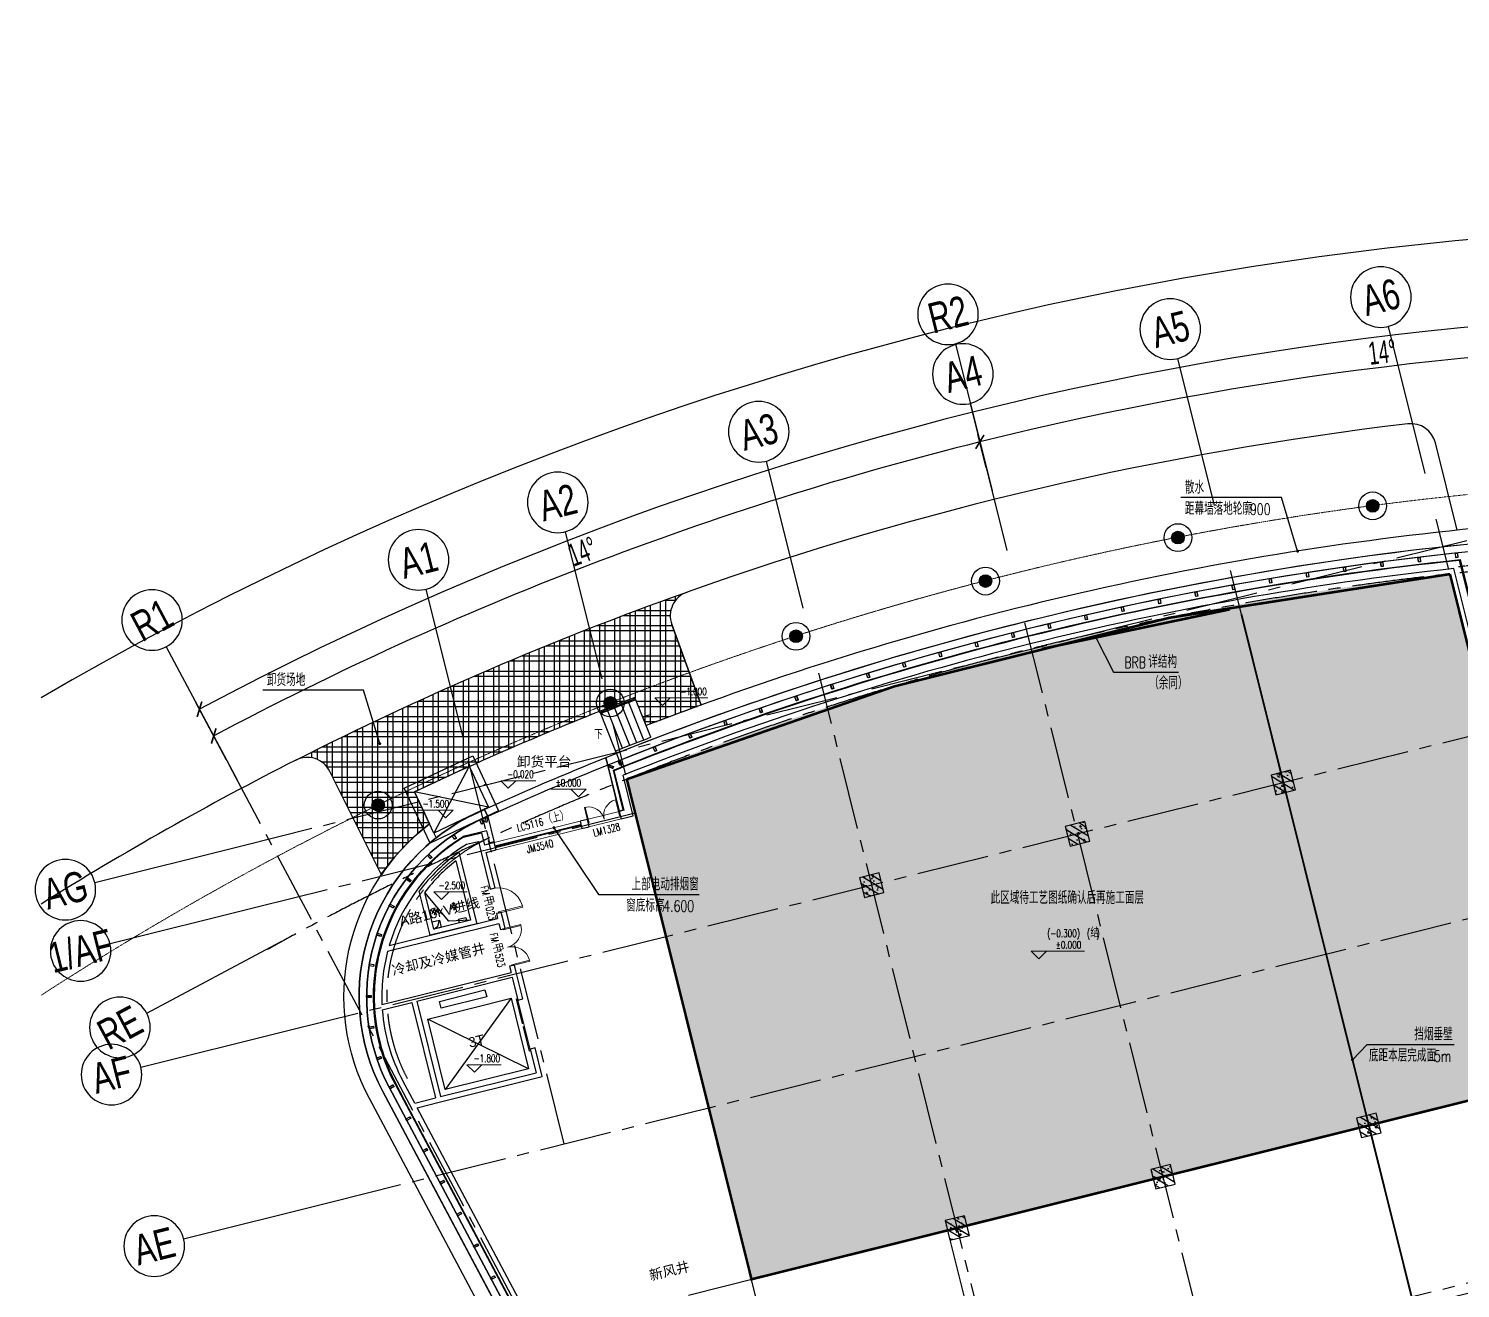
# Model space of a CAD drawing. Extents: x 138868 to 1251000, y -188972 to 132579.
# Drawn here: x 138868 to 195574, y 78735 to 128639 of the extents above; entities that cross this region are included whole.
import ezdxf
from ezdxf.enums import TextEntityAlignment as Align

# ---------------------------------------------------------------- set-up
doc = ezdxf.new("R2010")
doc.units = 0
for name, pattern in [('CENTER2', [28.575, 19.05, -3.175, 3.175, -3.175]), ('DASH', [0.35, 0.25, -0.1]), ('DASHDOT', [1, 0.5, -0.25, 0, -0.25])]:
    doc.linetypes.add(name, pattern=pattern)
doc.layers.get('0').update_dxf_attribs({"color": 8})
doc.layers.get('Defpoints').update_dxf_attribs({"color": 8})
for name, color, linetype in [('#幕墙线-平面', 8, 'Continuous'), ('#标注', 8, 'Continuous'), ('#结构边线+内凹外凸边线', 8, 'Continuous'), ('#轴线', 8, 'CENTER2'), ('A-ELEV-PATT', 8, 'Continuous'), ('A-FLOR', 8, 'Continuous'), ('A-FLOR-GRND', 8, 'Continuous'), ('A-FLOR-OVHD', 8, 'DASH'), ('A-FLOR-RAIL', 8, 'Continuous'), ('A-FLOR-UNDR', 8, 'Continuous'), ('A-ROAD', 8, 'Continuous'), ('A-THERMAL', 8, 'Continuous'), ('COLUMN', 8, 'Continuous'), ('CURTWALL', 8, 'Continuous'), ('dim', 8, 'Continuous'), ('DIM_LEAD', 8, 'Continuous'), ('DIM_SYMB', 8, 'Continuous'), ('E-EQPM-DIMS', 8, 'Continuous'), ('E-电缆排管', 8, 'Continuous'), ('EQUIP-箱柜', 8, 'Continuous'), ('EVTR', 8, 'Continuous'), ('PUB_HATCH', 8, 'Continuous'), ('STAIR', 8, 'Continuous'), ('WINDOW_TEXT', 8, 'Continuous'), ('建-填充', 8, 'Continuous'), ('数据中心轮廓线', 8, 'Continuous')]:
    doc.layers.add(name, color=color, linetype=linetype)
for name, color, linetype, lineweight in [('A-WALL', 8, 'Continuous', 50), ('DIM_ELEV', 8, 'Continuous', 5), ('DOOR_FIRE', 8, 'Continuous', 13), ('DOOR_FIRE_TEXT', 8, 'Continuous', 9), ('DOTE', 8, 'DASHDOT', 5), ('PUB_TEXT', 8, 'Continuous', 5), ('WALL', 8, 'Continuous', 30), ('WINDOW', 8, 'Continuous', 13), ('阻尼器布置', 8, 'Continuous', 9)]:
    doc.layers.add(name, color=color, linetype=linetype, lineweight=lineweight)
doc.styles.add('_TCH_DIM', font='SIMPLEX', dxfattribs={"bigfont": 'GBCBIG'})
doc.styles.add('_TCH_WINDOW', font='SIMPLEX', dxfattribs={"height": 3.5, "bigfont": 'GBCBIG'})
doc.styles.add('JHZX', font='jrs.shx', dxfattribs={"width": 0.6, "bigfont": 'jhz.shx'})
doc.styles.get("Standard").update_dxf_attribs({"font": 'arial.ttf'})
doc.dimstyles.new('JZBZ-300', dxfattribs={"dimscale": 300, "dimtxt": 3, "dimasz": 1.5, "dimexe": 1, "dimexo": 1, "dimgap": 0.5, "dimtad": 1, "dimdec": 0, "dimdsep": 46, "dimtxsty": 'JHZX', "dimblk1": 'ARCHTICK', "dimblk2": 'ARCHTICK', "dimsah": 1, "dimcen": 0, "dimclrd": 1, "dimclre": 1, "dimclrt": 2, "dimadec": 1, "dimazin": 2, "dimtfac": 1, "dimtdec": 0, "dimtix": 1, "dimtmove": 0, "dimatfit": 3, "dimfxl": 1, "dimtolj": 1, "dimlwd": -1, "dimlwe": -1, "dimarcsym": 1})

# ---------------------------------------------------------------- blocks, each defined once
blk = doc.blocks.new('yyt')
at = {"layer": 'STAIR'}
for points in [[(-1272, -1698), (1359, -3139), (2512, -1034), (-119, 407)], [(-865, -1579), (1240, -2732), (2105, -1153), (0, 0)]]:
    blk.add_lwpolyline(points, close=True, dxfattribs=at)
for points in [[(0, 0), (1240, -2732)], [(-865, -1579), (2105, -1153)]]:
    blk.add_lwpolyline(points, dxfattribs=at)
blk = doc.blocks.new('_YZH')
blk.add_circle((0, 0), 0.5)
at = {"layer": 'PUB_HATCH', "const_width": 0.5}
blk.add_lwpolyline([(-0.25, 0, 1), (0.25, 0, 1)], format="xyb", close=True, dxfattribs=at)
blk = doc.blocks.new('col-ll')
at = {"layer": 'CURTWALL'}
blk.add_circle((0, 0), 550, dxfattribs=at)
at = {"layer": 'COLUMN', "xscale": 500, "yscale": 500, "zscale": 500}
blk.add_blockref('_YZH', (0, 0), dxfattribs=at)
blk = doc.blocks.new('$DORLIB2D$00000127')
for points in [[(-0.533, 0.795), (-0.533, 0.69)], [(-0.033, 0.795), (-0.533, 0.795)], [(-0.033, 0.69), (-0.533, 0.69)], [(-0.033, 0.795), (-0.033, 0.69)], [(0.533, 0.795), (0.033, 0.795)], [(0.033, 0.795), (0.033, 0.69)], [(0.533, 0.69), (0.033, 0.69)], [(0.533, 0.795), (0.533, 0.69)], [(0.5, 0.5), (-0.5, 0.5)]]:
    blk.add_lwpolyline(points)
blk = doc.blocks.new('_FZH')
at = {"layer": '建-填充', "ltscale": 300}
h = blk.add_hatch(dxfattribs=at)
h.set_pattern_fill('钢筋混凝土', color=256, scale=0.125, angle=-90)
h.set_pattern_definition([(315, (-0.5, 0.5), (0.22097, 0.22097), []), (320, (-0.5, 0.5), (-0.07844, -0.89658), [0.09375, -1.03125]), (265, (-0.5, 0.5), (0.94024, 0.17344), [0.075, -0.825]), (10.45, (-0.5065, 0.4253), (0.8618, -0.72314), [0.07968, -0.87643]), (316.18, (-0.25, 0.5), (-0.2069, -1.3341), [0.1406, -1.5469]), (6.64, (-0.2672, 0.3888), (1.2176, -1.1683), [0.1195, -1.31464]), (261.18, (-0.25, 0.5), (1.2176, -1.1683), [0.1125, -1.2375]), (291, (-0.3125, 0.375), (-0.50327, -0.74613), [0.09375, -1.03125]), (236, (-0.3125, 0.375), (0.90644, -0.30414), [0.075, -0.825]), (341.45, (-0.3544, 0.3128), (0.40316, -1.0503), [0.07968, -0.87643]), (307.5, (-0.5, 0.5), (0.41612, -0.0152), [0, -0.815, 0, -0.8375, 0, -0.828125]), (277.5, (-0.5, 0.5), (0.49301, -0.32884), [0, -0.4775, 0, -0.79625, 0, -0.315625]), (237.5, (-0.5, 0.77875), (-0.028194, -0.66728), [0, -0.3125, 0, -0.975, 0, -1.29375]), (227.5, (-0.5, 0.90375), (0.12513, -0.72898), [0, -0.40625, 0, -0.6475, 0, -0.91875])])
h.paths.add_polyline_path([(-0.5, 0.5), (-0.5, -0.5), (0.5, -0.5), (0.5, 0.5)])
at = {"layer": '#结构边线+内凹外凸边线'}
blk.add_lwpolyline([(-0.5, -0.5), (0.5, -0.5), (0.5, 0.5), (-0.5, 0.5)], close=True, dxfattribs=at)
blk = doc.blocks.new('$DorLib2D$00000001')
for p, q in [((0.45, 0.975), (0.5, 0.975)), ((0.45, 0), (0.45, 0.975)), ((0.5, 0), (0.5, 0.975)), ((0.5, 0), (0.45, 0))]:
    blk.add_line(p, q)
blk.add_arc((0.475, 0), 0.975, 91.4693, 180)
blk = doc.blocks.new('$DorLib2D$00000002')
for p, q in [((-0.5, 0), (-0.5, 0.4875)), ((-0.475, 0.4875), (-0.5, 0.4875)), ((-0.475, 0), (-0.475, 0.4875)), ((0.475, 0), (0.475, 0.4875)), ((0.475, 0.4875), (0.5, 0.4875)), ((0.5, 0), (0.5, 0.4875)), ((-0.5, 0), (-0.475, 0)), ((0.5, 0), (0.475, 0))]:
    blk.add_line(p, q)
for centre, start, end in [((-0.4875, 0), 0, 88.53072), ((0.4875, 0), 91.46928, 180)]:
    blk.add_arc(centre, 0.4875, start, end)
blk = doc.blocks.new('$DorLib2D$00000213')
at = {"const_width": 0.02}
blk.add_lwpolyline([(0.5, 0), (-0.5, 0)], dxfattribs=at)
blk = doc.blocks.new('A$Cd70d14ae')
at = {"layer": '建-填充'}
h = blk.add_hatch(dxfattribs=at)
h.set_pattern_fill('沙地', color=256, scale=200)
h.set_pattern_definition([(0, (-1181710.99, -339008.73), (200, 200), [0, -400])])
edge = h.paths.add_edge_path()
edge.add_line((-46242, -8876), (-41304, -28684))
edge.add_line((-41304, -28684), (-8702, -20556))
edge.add_line((-8702, -20556), (-13640, -747))
edge.add_arc((0, -124900), 124900, 96.26985, 111.73015)
h = blk.add_hatch(dxfattribs=at)
h.set_pattern_fill('拼花地砖02', color=256, scale=100)
h.set_pattern_definition([(0, (-1181911, -339008.73), (0, 600), []), (270, (-1181711, -338608.73), (600, -1e-13), [600, 0]), (0, (-1181911, -338608.73), (0, 600), []), (270, (-1181911, -338608.73), (600, -1e-13), [])])
edge = h.paths.add_edge_path()
edge.add_line((-55963, -12656), (-58004, -8562))
edge.add_arc((-58899, -9008), 1000, 26.5, 116.9407)
edge.add_arc((0, -124900), 131000, 109.55926, 116.94074, ccw=False)
edge.add_arc((-43522, -2402), 1000, 109.5593, 200)
edge.add_line((-44461, -2744), (-43300, -5935))
edge.add_arc((0, -124900), 126600, 110, 111.05127)
edge.add_line((-45475, -6749), (-45919, -5635))
edge.add_arc((0, -124900), 127800, 111.05765, 115.31968)
edge.add_line((-54656, -9377), (-54058, -10644))
edge.add_arc((-48846, -17485), 8600, 127.3031, 145.8447)
at = {"layer": 'A-ELEV-PATT', "ltscale": 5}
blk.add_lwpolyline([(-55963, -12656), (-58004, -8562, 0.416468), (-59352, -8117, -0.032219), (-43856, -1459, 0.416468), (-44461, -2744), (-43300, -5935, 0.004587), (-45475, -6749), (-45919, -5635, 0.018599), (-54656, -9377), (-54058, -10644, 0.08108), (-55963, -12656, -0.797055)], format="xyb", dxfattribs=at)
at = {"layer": 'A-FLOR'}
blk.add_lwpolyline([(-46242, -8876, 100, 100, 0), (-41304, -28684, 100, 100, 0), (-8702, -20556, 100, 100, 0), (-13640, -747, 100, 100, 0.067561), (-46242, -8876, 0, 0, 0)], format="xyseb", dxfattribs=at)
blk.add_lwpolyline([(-33541, -26749), (-31751, -33929), (-6523, -27639), (-8314, -20459)], close=True, dxfattribs=at)
at = {"layer": 'A-FLOR-GRND', "ltscale": 5}
blk.add_lwpolyline([(-51165, -31442), (-56439, -21522, -0.367418), (-54058, -10644, -0.360668)], format="xyb", dxfattribs=at)
blk.add_arc((0, -124900), 126600, 95.72081, 111.05288, dxfattribs=at)
at = {"layer": 'A-FLOR-OVHD'}
blk.add_arc((0, -124900), 125150, 83.89945, 96.10055, dxfattribs=at)
at = {"layer": 'A-FLOR-RAIL'}
for radius in [127750, 127700]:
    blk.add_arc((0, -124900), radius, 111.05765, 111.73015, dxfattribs=at)
at = {"layer": 'A-FLOR-UNDR'}
for radius, start, end in [(125698, 111.93762, 114.3114), (125998, 114.3114, 114.37903)]:
    blk.add_arc((-1, -124898), radius, start, end, dxfattribs=at)
at = {"layer": 'A-ROAD'}
for p, q in [((-13353, 994), (-14215, 4452)), ((-43300, -5935), (-44461, -2744)), ((-55963, -12656), (-58004, -8562))]:
    blk.add_line(p, q, dxfattribs=at)
for centre, radius, start, end in [((0, -124900), 138000, 47.40447, 120.2107), ((0, -124900), 131000, 96.70818, 109.55926), ((-15186, 4210), 1000, 14, 96.7082), ((-43522, -2402), 1000, 109.5593, 200), ((0, -124900), 131000, 116.94074, 122.01011), ((-58899, -9008), 1000, 26.5, 116.9407)]:
    blk.add_arc(centre, radius, start, end, dxfattribs=at)
at = {"layer": 'A-THERMAL', "ltscale": 5}
for points in [[(-46550, -10122), (-46385, -10081), (-46775, -8518, -0.069213), (-13238, -171), (-12078, -4825), (-9555, -4196), (-8539, -8270), (-6670, -8270), (-6670, -9170), (0, -9170)], [(-2695, -45676, 0.092862), (-31190, -52024, -0.389733), (-40673, -48681), (-55406, -20973, -0.396727), (-52722, -11146)]]:
    blk.add_lwpolyline(points, format="xyb", dxfattribs=at)
blk.add_lwpolyline([(-51499, -11356), (-51663, -11397), (-51784, -10912), (-52717, -11144)], dxfattribs=at)
at = {"layer": 'A-WALL', "const_width": 75}
blk.add_lwpolyline([(-11155, -45438), (-21900, -2340)], dxfattribs=at)
at = {"layer": 'CURTWALL'}
blk.add_line((-46543, -10151), (-47000, -8317), dxfattribs=at)
blk.add_lwpolyline([(-10280, -46572, 0.068581), (-31083, -52272, -0.389733), (-40912, -48808), (-55645, -21100, -0.432463), (-52033, -10475, -0.000619), (-51750, -10347), (-51491, -11385)], format="xyb", dxfattribs=at)
for centre, radius, start, end in [((0, -124900), 125700, 95.95123, 111.95671), ((-1, -124898), 125998, 111.93762, 114.3114)]:
    blk.add_arc(centre, radius, start, end, dxfattribs=at)
at = {"layer": 'DIM_ELEV'}
for p, q in [((-44831, -5954), (-45131, -5654)), ((-45131, -5654), (-43031, -5654)), ((-44831, -5954), (-44531, -5654)), ((-50937, -9232), (-51237, -8932)), ((-51237, -8932), (-49846, -8932)), ((-50937, -9232), (-50637, -8932)), ((-47857, -9271), (-49248, -9271)), ((-48157, -9571), (-48457, -9271)), ((-48157, -9571), (-47857, -9271)), ((-53119, -10100), (-54509, -10100)), ((-53419, -10400), (-53719, -10100)), ((-53419, -10400), (-53119, -10100)), ((-53579, -13636), (-53879, -13336)), ((-53879, -13336), (-52563, -13336)), ((-53579, -13636), (-53279, -13336)), ((-29921, -15990), (-30221, -15690)), ((-30221, -15690), (-28121, -15690)), ((-29921, -15990), (-29621, -15690)), ((-52279, -20485), (-52579, -20185)), ((-52579, -20185), (-51216, -20185)), ((-52279, -20485), (-51979, -20185))]:
    blk.add_line(p, q, dxfattribs=at)
at = {"layer": 'DIM_LEAD'}
for p, q in [((-20311, 2280), (-24297, 2280)), ((-19674, 162), (-20311, 2280)), ((-27671, -3263), (-26971, -4628)), ((-26971, -4628), (-24388, -4628)), ((-56667, -5343), (-60652, -5343)), ((-56029, -7461), (-56667, -5343)), ((-49129, -10796), (-47361, -13438)), ((-47361, -13438), (-43375, -13438)), ((-17501, -19987), (-16915, -19381)), ((-16915, -19381), (-13479, -19381))]:
    blk.add_line(p, q, dxfattribs=at)
at = {"layer": 'DIM_LEAD', "const_width": 60}
for points in [[(-19665, 133, 1), (-19683, 191, 1)], [(-27685, -3236, 1), (-27658, -3289, 1)], [(-56020, -7490, 1), (-56038, -7433, 1)], [(-49146, -10771, 1), (-49113, -10821, 1)], [(-17521, -20008, 1), (-17480, -19965, 1)]]:
    blk.add_lwpolyline(points, format="xyb", close=True, dxfattribs=at)
at = {"layer": 'DIM_SYMB'}
blk.add_lwpolyline([(-47248, -7064, 0, 0, 0), (-45229, -6277, 0, 80, 0), (-45509, -6386, 0, 0, 0)], format="xyseb", dxfattribs=at)
at = {"layer": 'DOTE'}
blk.add_arc((0, -124900), 127950, 43.11527, 122.86793, dxfattribs=at)
at = {"layer": 'E-EQPM-DIMS', "ltscale": 100}
blk.add_lwpolyline([(-52875, -14564), (-52911, -14418), (-52620, -14346), (-52583, -14491)], dxfattribs=at)
at = {"layer": 'E-电缆排管'}
for p, q in [((-52890, -11771), (-52185, -14598)), ((-53011, -12110), (-52427, -14452)), ((-54028, -15058), (-54464, -13309)), ((-53882, -14815), (-54245, -13360)), ((-53288, -14503), (-54245, -13360)), ((-53987, -14055), (-53770, -14229)), ((-53945, -14208), (-53835, -13952)), ((-53924, -13977), (-53707, -14151)), ((-53853, -14247), (-53743, -13991)), ((-53222, -13864), (-53005, -14038)), ((-53180, -14017), (-53070, -13761)), ((-53159, -13786), (-52942, -13960)), ((-53088, -14056), (-52978, -13800)), ((-52185, -14598), (-54028, -15058)), ((-52427, -14452), (-53882, -14815)), ((-52427, -14452), (-53288, -14503))]:
    blk.add_line(p, q, dxfattribs=at)
for radius, start, end in [(7000, 125.285, 143.3782), (6800, 127.7719, 142.5857)]:
    blk.add_arc((-48846, -17485), radius, start, end, dxfattribs=at)
at = {"layer": 'EQUIP-箱柜'}
blk.add_lwpolyline([(-53664, -14452), (-53591, -14743), (-53882, -14815), (-53955, -14524)], close=True, dxfattribs=at)
blk.add_lwpolyline([(-53882, -14815), (-53727, -14691), (-53664, -14452)], dxfattribs=at)
at = {"layer": 'EVTR'}
for p, q in [((-54128, -18376), (-50829, -17553)), ((-53665, -17673), (-51860, -17223)), ((-51791, -17499), (-53596, -17949)), ((-50829, -17553), (-53432, -21170)), ((-51860, -17223), (-51791, -17499)), ((-50829, -17553), (-50133, -20348)), ((-53596, -17949), (-53665, -17673)), ((-50133, -20348), (-54128, -18376)), ((-53432, -21170), (-54128, -18376)), ((-50133, -20348), (-53432, -21170))]:
    blk.add_line(p, q, dxfattribs=at)
at = {"layer": 'STAIR'}
for p, q in [((-45290, -7214), (-45919, -5635)), ((-46428, -8411), (-47316, -6182)), ((-46408, -7650), (-47037, -6071)), ((-46129, -7539), (-46758, -5961)), ((-45849, -7431), (-46479, -5851)), ((-45570, -7322), (-46199, -5743)), ((-53887, -11005), (-53796, -11200))]:
    blk.add_line(p, q, dxfattribs=at)
for radius, start, end in [(127800, 111.05765, 115.31968), (126100, 111.04858, 111.73015)]:
    blk.add_arc((0, -124900), radius, start, end, dxfattribs=at)
at = {"layer": 'WALL'}
for p, q in [((-12318, -5225), (-13489, -529)), ((-12099, -4861), (-13261, -203)), ((-46349, -10103), (-46739, -8536)), ((-45985, -10321), (-46385, -8717)), ((-46349, -10103), (-46543, -10151)), ((-46543, -10151), (-46470, -10442)), ((-47804, -10466), (-48095, -10538)), ((-48095, -10538), (-48023, -10829)), ((-48023, -10829), (-47732, -10757)), ((-47732, -10757), (-47804, -10466)), ((-46470, -10442), (-45985, -10321)), ((-52710, -11174), (-52000, -10997)), ((-52592, -11453), (-52122, -11336)), ((-52122, -11336), (-52025, -11724)), ((-52000, -10997), (-51879, -11482)), ((-52025, -11724), (-51650, -13228)), ((-51491, -11385), (-51879, -11482)), ((-51807, -11773), (-51419, -11676)), ((-51456, -13180), (-51807, -11773)), ((-51419, -11676), (-51491, -11385)), ((-51650, -13228), (-51456, -13180)), ((-51214, -14150), (-51408, -14198)), ((-51142, -14441), (-51214, -14150)), ((-55714, -15684), (-51311, -14587)), ((-55652, -15463), (-51360, -14393)), ((-51408, -14198), (-51360, -14393)), ((-51311, -14587), (-51251, -14829)), ((-51057, -14781), (-51142, -14441)), ((-51251, -14829), (-51057, -14781)), ((-50694, -16236), (-50888, -16285)), ((-50888, -16285), (-50828, -16527)), ((-50609, -16576), (-50694, -16236)), ((-54709, -17495), (-50828, -16527)), ((-54563, -17665), (-50779, -16721)), ((-50779, -16721), (-50553, -17628)), ((-50359, -17580), (-50609, -16576)), ((-55939, -17802), (-54709, -17495)), ((-55927, -18005), (-54757, -17713)), ((-54757, -17713), (-53814, -21497)), ((-54563, -17665), (-53620, -21449)), ((-50553, -17628), (-50359, -17580)), ((-49875, -19521), (-50069, -19569)), ((-50069, -19569), (-49836, -20505)), ((-49593, -20651), (-49875, -19521)), ((-54884, -21892), (-55380, -20959)), ((-54644, -21704), (-55115, -20818)), ((-53668, -21667), (-49593, -20651)), ((-53620, -21449), (-49836, -20505)), ((-54644, -21704), (-53814, -21497)), ((-50094, -30901), (-54884, -21892)), ((-54547, -21886), (-53668, -21667)), ((-49854, -30713), (-54547, -21886))]:
    blk.add_line(p, q, dxfattribs=at)
for centre, radius, start, end in [((0, -124900), 125400, 96.07027, 111.8836), ((0, -124900), 125100, 96.18984, 111.76394), ((-48846, -17485), 7400, 121.4801, 165.2924), ((-48846, -17485), 7100, 121.8485, 163.4539), ((-48846, -17485), 7400, 165.2931, 183.6751), ((-48846, -17485), 7100, 165.3111, 182.5587), ((-48846, -17485), 7400, 183.6751, 208), ((-48846, -17485), 7100, 184.2009, 208)]:
    blk.add_arc(centre, radius, start, end, dxfattribs=at)
at = {"layer": 'WINDOW'}
for p, q in [((-51491, -11385), (-46543, -10151)), ((-51419, -11676), (-46470, -10442))]:
    blk.add_line(p, q, dxfattribs=at)
at = {"layer": '数据中心轮廓线'}
for p, q in [((-47000, -8317), (-47073, -8024)), ((-51750, -10347), (-51874, -10073))]:
    blk.add_line(p, q, dxfattribs=at)
for points in [[(-51910, -9103, -0.000193), (-51821, -9063)], [(-50307, -31778), (-55910, -21240, -0.432463), (-52158, -10202, -0.000619), (-51874, -10073, -0.000619)]]:
    blk.add_lwpolyline(points, format="xyb", dxfattribs=at)
for start, end in [(95.97052, 111.93764), (114.31138, 114.45317)]:
    blk.add_arc((0, -124900), 126000, start, end, dxfattribs=at)
at = {"layer": '阻尼器布置', "ltscale": 0.5, "const_width": 100}
blk.add_lwpolyline([(-29807, -3712), (-22365, -2147)], dxfattribs=at)
at = {"xscale": -1, "rotation": 356.565918162037}
blk.add_blockref('yyt', (-52486, -8352), dxfattribs=at)
at = {"layer": 'COLUMN'}
for p, rotation in [((-16701, 1955), 7.500000000000006), ((-24414, 699), 11.00000000000004), ((-32036, -1026), 14.50000000000003), ((-39539, -3212), 18.00000000000001), ((-56090, -9899), 4.500000000000002)]:
    blk.add_blockref('col-ll', p, dxfattribs=dict(at, rotation=rotation))
blk.add_blockref('col-ll', (-46894, -5853), dxfattribs=at)
for p, xscale, yscale, zscale, rotation in [((-20241, -9004), 800.0000000005238, 800.0000000005238, 800.0000000005238, 13.99999999995594), ((-28392, -11036), 800.0000000009894, 800.0000000009894, 800.0000000009894, 13.99999999995193), ((-36542, -13068), 800.0000000005097, 800.0000000005097, 800.0000000005097, 13.99999999995189), ((-16852, -22588), 800.0000000002127, 800.0000000002127, 800.0000000002127, 14.00000000000446), ((-25003, -24620), 799.9999999996764, 799.9999999996764, 799.9999999996764, 13.99999999998826), ((-33153, -26652), 799.9999999987165, 799.9999999987165, 799.9999999987165, 13.99999999998822)]:
    blk.add_blockref('_FZH', p, dxfattribs=dict(at, xscale=xscale, yscale=yscale, zscale=zscale, rotation=rotation))
at = {"layer": 'DOOR_FIRE', "zscale": 200}
for name, p, xscale, yscale, rotation in [('$DorLib2D$00000001', (-51432, -13689), 1000, 1000, 283.9999999999798), ('$DorLib2D$00000002', (-50972, -15533), -1500, 1500, 283.9999999999784)]:
    blk.add_blockref(name, p, dxfattribs=dict(at, xscale=xscale, yscale=yscale, rotation=rotation))
at = {"layer": 'WINDOW'}
ref = blk.add_blockref('$DorLib2D$00000002', (-47137, -10454), dxfattribs=dict(at, xscale=1300, yscale=1300, zscale=1300, rotation=13.99999999998261))
ref.add_attrib('A', 'LM1328', (-47536, -11150), dxfattribs={"layer": 'WINDOW_TEXT', "height": 297.5, "rotation": 14, "style": '_TCH_WINDOW', "width": 0.705882})
ref = blk.add_blockref('$DorLib2D$00000213', (-49757, -11107), dxfattribs=dict(at, xscale=-3500.000000000001, yscale=3500.000000000001, zscale=-3500.000000000001, rotation=13.99999999998261))
ref.add_attrib('A', 'JM3540', (-50170, -11807), dxfattribs={"layer": 'WINDOW_TEXT', "height": 297.5, "rotation": 14, "style": '_TCH_WINDOW', "width": 0.705882})
at = {"layer": 'WINDOW', "xscale": 2000, "yscale": 200, "zscale": -2000, "rotation": 103.9999999999802}
blk.add_blockref('$DORLIB2D$00000127', (-50214, -18575), dxfattribs=at)
at = {"layer": 'DIM_LEAD', "style": '_TCH_DIM'}
blk.add_text('此区域待工艺图纸确认后再施工面层', height=506.38, dxfattribs=at).set_placement((-31834, -13816))
at = {"layer": 'DOOR_FIRE_TEXT', "style": '_TCH_WINDOW', "width": 0.705882}
for s, p in [('FM', (-52039, -13137)), ('1023', (-51878, -13783)), ('FM', (-51676, -15004)), ('1523', (-51515, -15650))]:
    blk.add_text(s, height=297.5, rotation=284, dxfattribs=at).set_placement(p)
at = {"layer": 'DOOR_FIRE_TEXT', "style": '_TCH_WINDOW'}
for p in [(-51937, -13544), (-51574, -15412)]:
    blk.add_text('甲', height=338, rotation=284, dxfattribs=at).set_placement(p)
at = {"layer": 'PUB_TEXT', "style": '_TCH_DIM'}
for s, height, p in [('散水', 506.4, (-24139, 2437)), ('距幕墙落地轮廓', 506.4, (-24139, 1597)), ('详结构', 506.4, (-25590, -4471)), ('卸货场地', 506.4, (-60495, -5186)), ('（余同）', 506.4, (-25553, -5311)), ('下', 338, (-47536, -7277)), ('上部电动排烟窗', 506.4, (-46052, -13281)), ('窗底标高', 506.4, (-46267, -14121)), ('结', 338, (-27881, -15130)), ('挡烟垂壁', 506.4, (-15050, -19223)), ('底距本层完成面', 506.4, (-16847, -20063))]:
    blk.add_text(s, height=height, dxfattribs=at).set_placement(p)
at = {"layer": 'PUB_TEXT', "style": '_TCH_DIM', "width": 0.705882}
for s, height, p in [('900', 446.2, (-21559, 1597)), ('BRB', 446.2, (-26535, -4471)), ('-1.000', 297.5, (-44121, -5549)), ('-0.020', 297.5, (-50976, -8827)), ('%%P0.000', 297.5, (-49058, -9166)), ('-1.500', 297.5, (-54327, -9995)), ('-2.500', 297.5, (-53693, -13231)), ('4.600', 446.2, (-44793, -14121)), ('(-0.300)', 297.5, (-29591, -15130)), ('%%P0.000', 297.5, (-29251, -15585)), ('(', 298, (-28021, -15130)), (')', 298, (-27635, -15130)), ('-1.800', 297.5, (-52306, -20080)), ('5m', 446.2, (-14267, -20063))]:
    blk.add_text(s, height=height, dxfattribs=at).set_placement(p)
at = {"layer": 'PUB_TEXT'}
blk.add_text('卸货平台', height=396.5, dxfattribs=at).set_placement((-50596, -8374))
for s, p in [('A路10kV进线', (-55195, -14711)), ('冷却及冷媒管井', (-55489, -16643)), ('3T', (-52463, -19515)), ('新风井', (-45298, -28733))]:
    blk.add_text(s, height=396.5, rotation=13.8744, dxfattribs=at).set_placement(p)
at = {"layer": 'WINDOW_TEXT', "style": '_TCH_WINDOW'}
blk.add_text('（上）', height=337.6, rotation=14, dxfattribs=at).set_placement((-49484, -10686))
at = {"layer": 'WINDOW_TEXT', "style": '_TCH_WINDOW', "width": 0.705882}
blk.add_text('LC5116', height=297.5, rotation=14, dxfattribs=at).set_placement((-50552, -10952))
blk = doc.blocks.new('*U3166')
blk.add_line((0, -20), (0, 0))
blk.add_circle((0, -24), 4)
at = {"style": 'JHZX', "width": 0.75}
blk.add_attdef('AXES', text='', height=4, dxfattribs=at).set_placement((0, -24), align=Align.MIDDLE_CENTER)
blk = doc.blocks.new('*U3167')
blk.add_line((20, 0), (0, 0))
blk.add_circle((24, 0), 4)
at = {"style": 'JHZX', "width": 0.75}
blk.add_attdef('AXES', text='', height=4, dxfattribs=at).set_placement((24, 0), align=Align.MIDDLE_CENTER)
blk = doc.blocks.new('_ARCHTICK')
at = {"color": 0, "linetype": 'ByBlock', "const_width": 0.15}
blk.add_lwpolyline([(-0.5, -0.5), (0.5, 0.5)], dxfattribs=at)
blk = doc.blocks.new('*D3280')
at = {"layer": '#标注', "ltscale": 300, "transparency": 16777216}
for p, q in [((146691, 99692), (145494, 101944)), ((299030, 79636), (300769, 81501))]:
    blk.add_line(p, q, dxfattribs=at)
blk.add_arc((208802, -17122), 134550, 47, 118, dxfattribs=at)
at = {"layer": 'Defpoints', "color": 0, "ltscale": 300, "transparency": 16777216}
for p in [(253347, 109841), (146832, 99427), (298826, 79417), (208802, -17122)]:
    blk.add_point(p, dxfattribs=at)
at = {"layer": '#标注', "ltscale": 300, "transparency": 16777216, "xscale": 450, "yscale": 450, "zscale": 450}
for p, rotation in [((145635, 101679), 207.9999999999996), ((300565, 81282), 316.9999999936651)]:
    blk.add_blockref('_ARCHTICK', p, dxfattribs=dict(at, rotation=rotation))
at = {"layer": '#标注', "ltscale": 300, "transparency": 16777216, "insert": (226443, 116872), "char_height": 900, "attachment_point": 5, "rotation": 352.5, "style": 'JHZX'}
blk.add_mtext('\\A1;71°', dxfattribs=at)
blk = doc.blocks.new('*D3284')
at = {"layer": '#标注', "ltscale": 300, "transparency": 16777216}
for p, q in [((208802, 115178), (208802, 116528)), ((176796, 111249), (176469, 112558))]:
    blk.add_line(p, q, dxfattribs=at)
blk.add_arc((208802, -17122), 133350, 90, 104, dxfattribs=at)
at = {"layer": 'Defpoints', "color": 0, "ltscale": 300, "transparency": 16777216}
for p in [(197953, 115786), (208802, 114878), (176868, 110957), (208802, -17122)]:
    blk.add_point(p, dxfattribs=at)
at = {"layer": '#标注', "ltscale": 300, "transparency": 16777216, "xscale": 450, "yscale": 450, "zscale": 450}
for p, rotation in [((208802, 116228), 359.9999999999997), ((176542, 112267), 194.0000000000007)]:
    blk.add_blockref('_ARCHTICK', p, dxfattribs=dict(at, rotation=rotation))
at = {"layer": '#标注', "ltscale": 300, "transparency": 16777216, "insert": (192478, 115830), "char_height": 900, "attachment_point": 5, "rotation": 7, "style": 'JHZX'}
blk.add_mtext('\\A1;14°', dxfattribs=at)
blk = doc.blocks.new('*D3285')
at = {"layer": '#标注', "ltscale": 300, "transparency": 16777216}
for p, q in [((176796, 111249), (176469, 112558)), ((146691, 99692), (146057, 100884))]:
    blk.add_line(p, q, dxfattribs=at)
blk.add_arc((208802, -17122), 133350, 104, 118, dxfattribs=at)
at = {"layer": 'Defpoints', "color": 0, "ltscale": 300, "transparency": 16777216}
for p in [(176868, 110957), (166122, 109214), (146832, 99427), (208802, -17122)]:
    blk.add_point(p, dxfattribs=at)
at = {"layer": '#标注', "ltscale": 300, "transparency": 16777216, "xscale": 450, "yscale": 450, "zscale": 450}
for p, rotation in [((176542, 112267), 14.00000000000064), ((146198, 100619), 207.9999999999995)]:
    blk.add_blockref('_ARCHTICK', p, dxfattribs=dict(at, rotation=rotation))
at = {"layer": '#标注', "ltscale": 300, "transparency": 16777216, "insert": (160799, 107932), "char_height": 900, "attachment_point": 5, "rotation": 21, "style": 'JHZX'}
blk.add_mtext('\\A1;14°', dxfattribs=at)
blk = doc.blocks.new('LZ')
at = {"layer": '#幕墙线-平面', "ltscale": 250}
for points in [[(-33, 0, -0.414214), (-40, 7), (-40, 172, -0.414214), (-33, 180), (32, 180, -0.414214), (40, 172), (40, 7, -0.414214), (32, 0)], [(-33, 6, -0.414214), (-34, 7), (-34, 172, -0.414214), (-33, 174), (32, 174, -0.414214), (34, 172), (34, 7, -0.414214), (32, 6)]]:
    blk.add_lwpolyline(points, format="xyb", close=True, dxfattribs=at)
blk = doc.blocks.new('LZ2')
at = {"layer": '#幕墙线-平面', "ltscale": 250}
for points in [[(-32.5, 0, 0.4142136), (-40, -7.5), (-40, -172.5, 0.4142136), (-32.5, -180), (32.5, -180, 0.4142136), (40, -172.5), (40, -7.5, 0.4142136), (32.5, 0)], [(-32.5, -6, 0.4142136), (-34, -7.5), (-34, -172.5, 0.4142136), (-32.5, -174), (32.5, -174, 0.4142136), (34, -172.5), (34, -7.5, 0.4142136), (32.5, -6)]]:
    blk.add_lwpolyline(points, format="xyb", close=True, dxfattribs=at)
blk = doc.blocks.new('LZ1')
at = {"xscale": -1, "rotation": 334.5787616216225}
blk.add_blockref('LZ2', (0, 0), dxfattribs=at)

msp = doc.modelspace()

# ---------------------------------------------------------------- linework, layer by layer
at = {"layer": '#幕墙线-平面', "ltscale": 500}
for points in [[(255875.2, 99754.9, 0.1938156), (161728.7, 99754.9)], [(156928.4, 97704.9, 0.0006187), (156644.4, 97576.2, 0.4324632), (152892.4, 86538), (167625.3, 58829.5, 0.3897333), (177836.5, 55230.5, -0.2739153), (257366.8, 44807, 0.3894), (268154.3, 45646.2), (289558.2, 68599.1, 0.4327153), (288785.7, 80236.5, 0.0656468), (260815, 97641.9, 0.0656468)]]:
    msp.add_lwpolyline(points, format="xyb", dxfattribs=at)
at = {"layer": '#幕墙线-平面'}
for points in [[(255802, 99461, 0.1939883), (161802, 99461)], [(157051.9, 97431.5, 0.0006187), (156768.6, 97303.1, 0.4324632), (153157.3, 86678.9), (167890.2, 58970.3, 0.3897333), (177718.5, 55506.3, -0.2739153), (257551.9, 45043.1, 0.3894), (267934.9, 45850.8), (289338.8, 68803.7, 0.4327153), (288595.3, 80004.7)]]:
    msp.add_lwpolyline(points, format="xyb", dxfattribs=at)
at = {"layer": '#幕墙线-平面', "ltscale": 300}
for points in [[(161728.7, 99754.9), (162252, 97656.3)], [(156928.4, 97704.9), (157051.9, 97431.5), (157310.7, 96393.4)]]:
    msp.add_lwpolyline(points, dxfattribs=at)
at = {"layer": '#轴线', "ltscale": 150}
for p, q in [((147309, 96270.1), (197891.3, 108881.7)), ((206523.4, 61461.4), (194620.8, 109200)), ((198372.9, 59429.3), (186470.3, 107167.8)), ((192501, 48258), (178319.8, 105135.7)), ((182071.9, 55365), (170169.3, 103103.5)), ((149135.5, 88944.4), (199717.8, 101556)), ((173921.4, 53332.8), (162018.9, 101071.4)), ((176224.6, 44147.5), (146831.7, 99427.5)), ((160080.2, 84458.9), (156294.1, 99644)), ((147913.8, 93844.4), (162889.8, 97578.3)), ((150829, 82152.3), (201411.3, 94763.9)), ((152522.4, 75360.3), (203104.7, 87971.8)), ((154215.9, 68568.2), (204798.2, 81179.8))]:
    msp.add_line(p, q, dxfattribs=at)
for centre, radius, start, end in [((208802, -17121.6), 124900, 45.623668, 118.956278), ((159956, 90293.8), 6900, 114.45317, 208)]:
    msp.add_arc(centre, radius, start, end, dxfattribs=at)

# ---------------------------------------------------------------- block references
at = {"layer": '#幕墙线-平面', "ltscale": 300}
msp.add_blockref('A$Cd70d14ae', (208802, 107778.4), dxfattribs=at)
for p, rotation in [((195415.3, 107863.6), 186.1134064229737), ((190979.6, 107308.5), 188.1511574580754), ((192455.9, 107511.1), 187.4719071130414), ((193934.6, 107696.1), 186.7926567680076), ((188034.6, 106851), 189.5096581481432), ((189505.7, 107088.5), 188.8304078031092), ((183639.5, 106034.2), 191.5474091832448), ((185101.3, 106323.8), 190.868158838211), ((186566.4, 106596.1), 190.188908493177), ((182181.3, 105727.2), 192.2266595282788), ((179276.3, 105061.6), 193.5851602183465), ((180726.8, 105403), 192.9059098733127), ((177829.9, 104702.9), 194.2644105633805), ((174950.4, 103934.4), 195.6229112534483), ((176387.8, 104327.2), 194.9436609084144), ((173517.6, 103524.6), 196.3021615984821), ((170667.3, 102654.2), 197.6606622885498), ((172089.9, 103097.8), 196.981411943516), ((169250, 102193.7), 198.3399126335839), ((167838.3, 101716.4), 199.0191629786176), ((166432.4, 101222.4), 199.6984133236516), ((165032.4, 100711.8), 200.3776636686854), ((163638.6, 100184.7), 201.0569140137194), ((162251.1, 99641), 201.7361643587533), ((156769.6, 97303.6), 203.773915393855), ((155672.3, 96692.3), 213.8015627837192), ((154689, 95910.6), 223.1587955091839), ((153845.8, 94979.5), 232.5160282346484), ((153165.3, 93923.8), 241.873260960113), ((152665.4, 92771.4), 251.2304936855776), ((152359.6, 91553), 260.5877264110422), ((152256, 90301.2), 269.9449591365068), ((152357.2, 89049.2), 279.3021918619714), ((152660.7, 87830.2), 288.659424587436), ((153158.3, 86676.9), 297.9999999999995), ((153828, 85417.4), 297.9999999999995), ((154497.7, 84157.9), 297.9999999999995), ((155167.4, 82898.5), 297.9999999999995), ((155837, 81639), 297.9999999999995), ((156506.7, 80379.5), 297.9999999999995), ((157176.4, 79120), 297.9999999999995)]:
    msp.add_blockref('LZ', p, dxfattribs=dict(at, rotation=rotation))
at = {"layer": '#标注'}
ref = msp.add_blockref('*U3166', (194167.2, 111019.3), dxfattribs=dict(at, xscale=-300.0000000000002, yscale=300.0000000000002, zscale=300.0000000000001, rotation=193.9999999999983))
ref.add_attrib('AXES', 'A6', dxfattribs={"layer": '0', "height": 1200, "rotation": 14, "style": 'JHZX', "width": 0.75}).set_placement((192425.4, 118005.4), align=Align.MIDDLE_CENTER)
ref = msp.add_blockref('*U3166', (177024.5, 110333.8), dxfattribs=dict(at, xscale=-300.0000000000002, yscale=300.0000000000002, zscale=300.0000000000001, rotation=194.0098419021872))
ref.add_attrib('AXES', 'R2', dxfattribs={"layer": '0', "height": 1200, "rotation": 14.00984, "style": 'JHZX', "width": 0.75}).set_placement((175281.5, 117319.7), align=Align.MIDDLE_CENTER)
ref = msp.add_blockref('*U3166', (185826.3, 109750.7), dxfattribs=dict(at, xscale=-300.0000000000002, yscale=300.0000000000002, zscale=300.0000000000001, rotation=193.9999999999983))
ref.add_attrib('AXES', 'A5', dxfattribs={"layer": '0', "height": 1200, "rotation": 14, "style": 'JHZX', "width": 0.75}).set_placement((184084.5, 116736.8), align=Align.MIDDLE_CENTER)
ref = msp.add_blockref('*U3166', (177612.9, 107971.1), dxfattribs=dict(at, xscale=-300.0000000000002, yscale=300.0000000000002, zscale=300.0000000000001, rotation=193.9999999999983))
ref.add_attrib('AXES', 'A4', dxfattribs={"layer": '0', "height": 1200, "rotation": 14, "style": 'JHZX', "width": 0.75}).set_placement((175871, 114957.3), align=Align.MIDDLE_CENTER)
ref = msp.add_blockref('*U3166', (169526.1, 105683.6), dxfattribs=dict(at, xscale=-300.0000000000002, yscale=300.0000000000002, zscale=300.0000000000001, rotation=193.9999999999983))
ref.add_attrib('AXES', 'A3', dxfattribs={"layer": '0', "height": 1200, "rotation": 14, "style": 'JHZX', "width": 0.75}).set_placement((167784.2, 112669.7), align=Align.MIDDLE_CENTER)
ref = msp.add_blockref('*U3166', (161566.7, 102885), dxfattribs=dict(at, xscale=-300.0000000000002, yscale=300.0000000000002, zscale=300.0000000000001, rotation=193.9999999999983))
ref.add_attrib('AXES', 'A2', dxfattribs={"layer": '0', "height": 1200, "rotation": 14, "style": 'JHZX', "width": 0.75}).set_placement((159824.8, 109871.2), align=Align.MIDDLE_CENTER)
ref = msp.add_blockref('*U3166', (156053.5, 100609.2), dxfattribs=dict(at, xscale=-300.0000000000002, yscale=300.0000000000002, zscale=300.0000000000001, rotation=193.9999999999983))
ref.add_attrib('AXES', 'A1', dxfattribs={"layer": '0', "height": 1200, "rotation": 14, "style": 'JHZX', "width": 0.75}).set_placement((154311.6, 107595.3), align=Align.MIDDLE_CENTER)
ref = msp.add_blockref('*U3166', (147135.8, 98853.8), dxfattribs=dict(at, xscale=-300.0000000000002, yscale=300.0000000000002, zscale=300.0000000000001, rotation=208.0000000000124))
ref.add_attrib('AXES', 'R1', dxfattribs={"layer": '0', "height": 1200, "rotation": 28, "style": 'JHZX', "width": 0.75}).set_placement((143755.6, 105211), align=Align.MIDDLE_CENTER)
ref = msp.add_blockref('*U3167', (147309, 96270.1), dxfattribs=dict(at, xscale=-300, yscale=300, rotation=13.99999999999987))
ref.add_attrib('AXES', 'AG', dxfattribs={"layer": '0', "height": 1200, "rotation": 14, "style": 'JHZX', "width": 0.75}).set_placement((140322.9, 94528.3), align=Align.MIDDLE_CENTER)
ref = msp.add_blockref('*U3167', (147913.9, 93843.9), dxfattribs=dict(at, xscale=-300, yscale=300, rotation=13.99999999999987))
ref.add_attrib('AXES', '1/AF', dxfattribs={"layer": '0', "height": 1200, "rotation": 14, "style": 'JHZX', "width": 0.75}).set_placement((140927.8, 92102.1), align=Align.MIDDLE_CENTER)
ref = msp.add_blockref('*U3167', (148838.2, 92458.7), dxfattribs=dict(at, xscale=-300, yscale=300, rotation=28.05190114980589))
ref.add_attrib('AXES', 'RE', dxfattribs={"layer": '0', "height": 1200, "rotation": 28.0519, "style": 'JHZX', "width": 0.75}).set_placement((142484.1, 89072.8), align=Align.MIDDLE_CENTER)
ref = msp.add_blockref('*U3167', (149135.6, 88944.2), dxfattribs=dict(at, xscale=-300, yscale=300, rotation=13.99999999999987))
ref.add_attrib('AXES', 'AF', dxfattribs={"layer": '0', "height": 1200, "rotation": 14, "style": 'JHZX', "width": 0.75}).set_placement((142149.4, 87202.4), align=Align.MIDDLE_CENTER)
ref = msp.add_blockref('*U3167', (150829, 82152.3), dxfattribs=dict(at, xscale=-300, yscale=300, rotation=13.99999999999987))
ref.add_attrib('AXES', 'AE', dxfattribs={"layer": '0', "height": 1200, "rotation": 14, "style": 'JHZX', "width": 0.75}).set_placement((143842.9, 80410.4), align=Align.MIDDLE_CENTER)
at = {"layer": 'dim'}
for p, rotation in [((161852, 99431), 94.48414459335899), ((157025.7, 97378.4), 7.908605607698737)]:
    msp.add_blockref('LZ1', p, dxfattribs=dict(at, rotation=rotation))

# ---------------------------------------------------------------- dimensions: what is measured, and where the dimension line sits
at = {"layer": '#标注', "ltscale": 300}
for base, p1, p2, picture, middle in [((253346.6, 109840.9), (298825.8, 79417.1), (146831.7, 99427.5), '*D3280', (226442.6, 116872.2)), ((197952.8, 115786.3), (208802, 114878.4), (176868.3, 110957.4), '*D3284', (192477.6, 115830)), ((166121.7, 109213.7), (176868.3, 110957.4), (146831.7, 99427.5), '*D3285', (160798.6, 107931.5))]:
    dim = msp.add_angular_dim_3p(base=base, center=(208802, -17121.6), p1=p1, p2=p2, dimstyle='JZBZ-300', override={"dimclrd": 256, "dimclre": 256, "dimclrt": 256}, dxfattribs=at)
    dim.commit()
    dim.dimension.update_dxf_attribs({"geometry": picture, "text_midpoint": middle})

doc.saveas('drawing.dxf')
